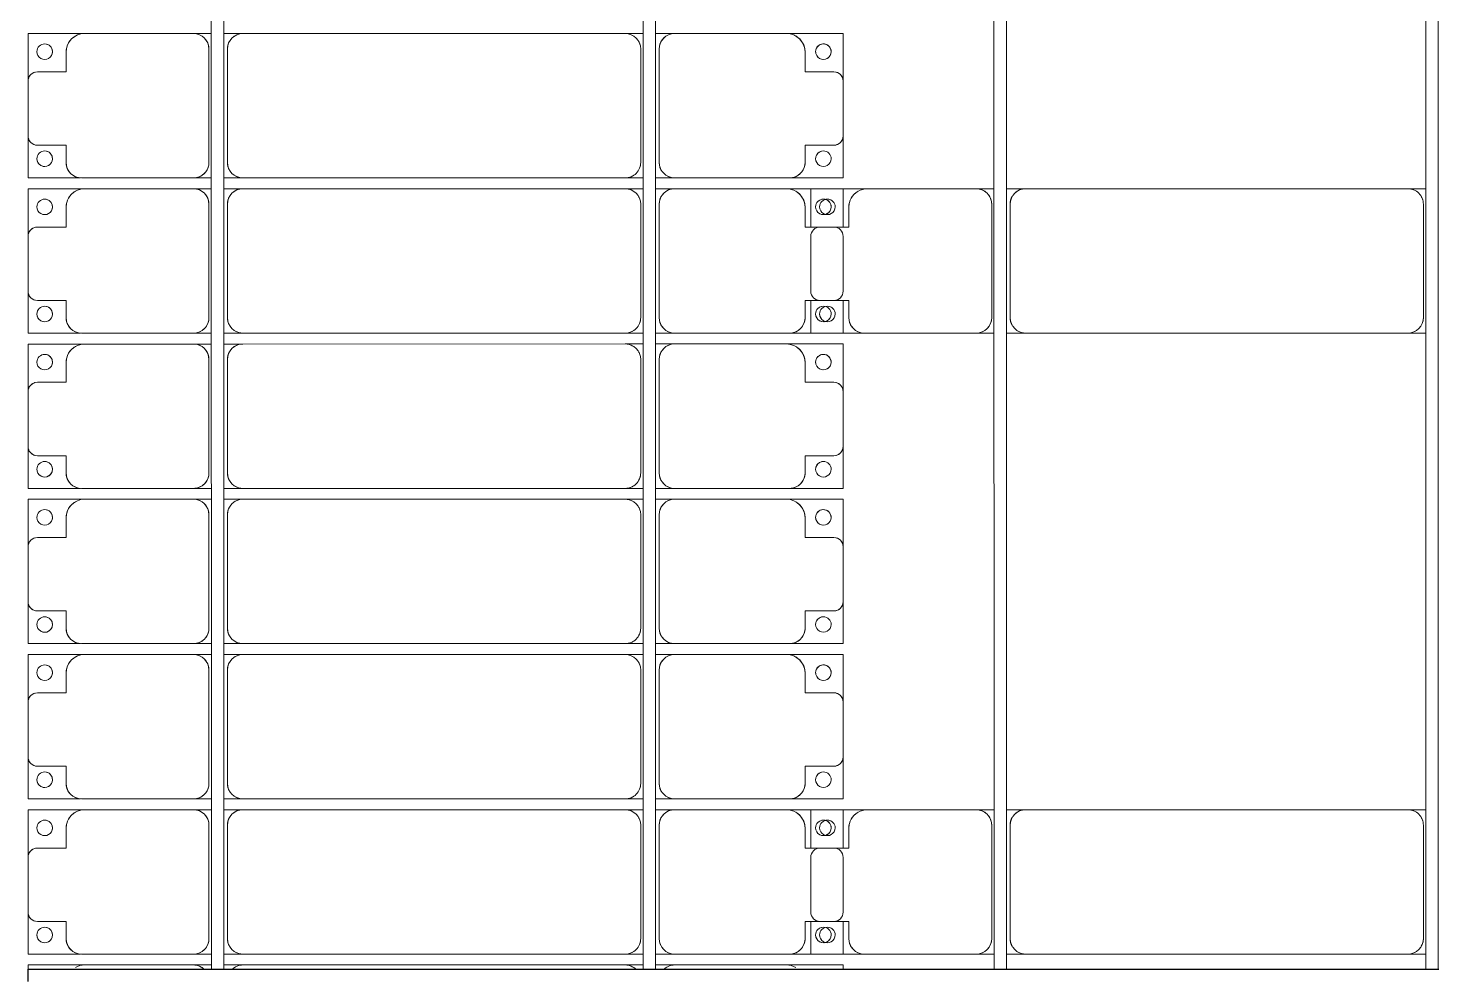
# Model space of a CAD drawing. Header units: millimetres. Extents: x -248177 to 167033, y 156986 to 268923.
# Drawn here: x -229723 to -225203, y 240440 to 243490 of the extents above; entities that cross this region are included whole.
import ezdxf

# ---------------------------------------------------------------- set-up
doc = ezdxf.new("R2010")
doc.units = ezdxf.units.MM
for name, color, linetype, lineweight in [('A-DETL-MBND', 5, 'Continuous', 9), ('A-GENM', 13, 'Continuous', 9), ('S-BEAM', 12, 'Continuous', 9)]:
    doc.layers.add(name, color=color, linetype=linetype, lineweight=lineweight)

# ---------------------------------------------------------------- blocks, each defined once
blk = doc.blocks.new('Dai phao do pin - DẢI PHAO ĐỠ PIN-V9-BỐ TRÍ KHUNG KẾT CẤU BÈ PIN 02')
at = {"layer": 'A-DETL-MBND', "color": 8}
for p, q in [((-1312.2, 241.6), (-1129.7, 241.6)), ((-1312.2, 118.2), (-1312.2, 241.6)), ((-1129.7, 241.6), (-1312.2, 241.6)), ((-779.7, 241.6), (-1129.7, 241.6)), ((-779.7, 241.6), (-722.2, 241.6)), ((-779.7, 241.6), (-722.2, 241.6)), ((-682.2, 241.6), (-620.3, 241.6)), ((-682.2, 241.6), (-620.3, 241.6)), ((610.3, 241.6), (-620.3, 241.6)), ((610.3, 241.6), (667.8, 241.6)), ((610.3, 241.6), (667.8, 241.6)), ((-1189.7, 181.6), (-1189.7, 118.2)), ((-729.7, -173.4), (-729.7, 191.6)), ((-670.3, 191.6), (-670.3, -173.4)), ((660.3, -173.4), (660.3, 191.6)), ((-1312.2, 143.8), (-1312.2, 132.4)), ((-1189.7, 118.2), (-1282.2, 118.2)), ((-1312.2, 88.2), (-1312.2, -88.2)), ((-1312.2, -223.4), (-1312.2, -118.2)), ((-1312.2, -125), (-1312.2, -137.6)), ((-1282.2, -118.2), (-1189.7, -118.2)), ((-1189.7, -118.2), (-1189.7, -173.4)), ((-1139.7, -223.4), (-1312.2, -223.4)), ((-1312.2, -223.4), (-1139.7, -223.4)), ((-1139.7, -223.4), (-779.7, -223.4)), ((-722.2, -223.4), (-779.7, -223.4)), ((-722.2, -223.4), (-779.7, -223.4)), ((-620.3, -223.4), (-682.2, -223.4)), ((-620.3, -223.4), (-682.2, -223.4)), ((-620.3, -223.4), (610.3, -223.4)), ((667.8, -223.4), (610.3, -223.4)), ((667.8, -223.4), (610.3, -223.4))]:
    blk.add_line(p, q, dxfattribs=at)
for centre, radius, start, end in [((-1129.7, 181.6), 60, 90, 180), ((-1129.7, 181.6), 60, 120, 180), ((-779.7, 191.6), 50, 360, 90), ((-779.7, 191.6), 50, 360, 75), ((-620.3, 191.6), 50, 90, 180), ((-620.3, 191.6), 50, 105, 135), ((610.3, 191.6), 50, 360, 90), ((610.3, 191.6), 50, 56.2677, 90), ((-1258.6, 183.2), 25, 0, 180), ((-1258.6, 183.2), 25, 90, 180), ((-1258.6, 183.2), 25, 180, 0), ((-1258.6, 183.2), 25, 180, 300), ((-1258.6, 183.2), 25, 30, 75), ((-620.3, 191.6), 50, 150, 180), ((610.3, 191.6), 50, 15, 30), ((-1282.2, 88.2), 30, 90, 180), ((-1282.2, -88.2), 30, 180, 270), ((-1258.6, -161.8), 25, 0, 180), ((-1258.6, -161.8), 25, 90, 180), ((-1258.6, -161.8), 25, 180, 0), ((-1258.6, -161.8), 25, 180, 270), ((-1258.6, -161.8), 25, 45, 75), ((-1258.6, -161.8), 25, 285, 330), ((-1139.7, -173.4), 50, 180, 270), ((-1139.7, -173.4), 50, 180, 255), ((-779.7, -173.4), 50, 270, 360), ((-779.7, -173.4), 50, 285, 360), ((-620.3, -173.4), 50, 180, 270), ((-620.3, -173.4), 50, 180, 210), ((610.3, -173.4), 50, 270, 360), ((610.3, -173.4), 50, 330, 360), ((-620.3, -173.4), 50, 240, 270), ((610.3, -173.4), 50, 285, 300)]:
    blk.add_arc(centre, radius, start, end, dxfattribs=at)
blk = doc.blocks.new('Dai phao do pin - DẢI PHAO ĐỠ PIN-V10-BỐ TRÍ KHUNG KẾT CẤU BÈ PIN 02')
at = {"layer": 'A-DETL-MBND', "color": 8}
for p, q in [((-1312.2, 241.6), (-1129.7, 241.6)), ((-1312.2, 118.2), (-1312.2, 241.6)), ((-1129.7, 241.6), (-1312.2, 241.6)), ((-779.7, 241.6), (-1129.7, 241.6)), ((-779.7, 241.6), (-722.2, 241.6)), ((-779.7, 241.6), (-722.2, 241.6)), ((-682.2, 241.6), (-620.3, 241.6)), ((-682.2, 241.6), (-620.3, 241.6)), ((610.3, 241.6), (-620.3, 241.6)), ((610.3, 241.6), (667.8, 241.6)), ((610.3, 241.6), (667.8, 241.6)), ((-1189.7, 181.6), (-1189.7, 118.2)), ((-729.7, -173.4), (-729.7, 191.6)), ((-670.3, 191.6), (-670.3, -173.4)), ((660.3, -173.4), (660.3, 191.6)), ((-1312.2, 143.8), (-1312.2, 132.4)), ((-1189.7, 118.2), (-1282.2, 118.2)), ((-1312.2, 88.2), (-1312.2, -88.2)), ((-1312.2, -223.4), (-1312.2, -118.2)), ((-1312.2, -125), (-1312.2, -137.6)), ((-1282.2, -118.2), (-1189.7, -118.2)), ((-1189.7, -118.2), (-1189.7, -173.4)), ((-1139.7, -223.4), (-1312.2, -223.4)), ((-1312.2, -223.4), (-1139.7, -223.4)), ((-1139.7, -223.4), (-779.7, -223.4)), ((-722.2, -223.4), (-779.7, -223.4)), ((-722.2, -223.4), (-779.7, -223.4)), ((-620.3, -223.4), (-682.2, -223.4)), ((-620.3, -223.4), (-682.2, -223.4)), ((-620.3, -223.4), (610.3, -223.4)), ((667.8, -223.4), (610.3, -223.4)), ((667.8, -223.4), (610.3, -223.4))]:
    blk.add_line(p, q, dxfattribs=at)
for centre, radius, start, end in [((-1129.7, 181.6), 60, 90, 180), ((-1129.7, 181.6), 60, 120, 180), ((-779.7, 191.6), 50, 360, 90), ((-779.7, 191.6), 50, 360, 75), ((-620.3, 191.6), 50, 90, 180), ((-620.3, 191.6), 50, 105, 135), ((610.3, 191.6), 50, 360, 90), ((610.3, 191.6), 50, 56.3061, 90), ((-1258.6, 183.2), 25, 0, 180), ((-1258.6, 183.2), 25, 90, 180), ((-1258.6, 183.2), 25, 180, 0), ((-1258.6, 183.2), 25, 180, 300), ((-1258.6, 183.2), 25, 30, 75), ((-620.3, 191.6), 50, 150, 180), ((610.3, 191.6), 50, 15, 30), ((-1282.2, 88.2), 30, 90, 180), ((-1282.2, -88.2), 30, 180, 270), ((-1258.6, -161.8), 25, 0, 180), ((-1258.6, -161.8), 25, 90, 180), ((-1258.6, -161.8), 25, 180, 0), ((-1258.6, -161.8), 25, 180, 270), ((-1258.6, -161.8), 25, 45, 75), ((-1258.6, -161.8), 25, 285, 330), ((-1139.7, -173.4), 50, 180, 270), ((-1139.7, -173.4), 50, 180, 255), ((-779.7, -173.4), 50, 270, 360), ((-779.7, -173.4), 50, 285, 360), ((-620.3, -173.4), 50, 180, 270), ((-620.3, -173.4), 50, 180, 210), ((610.3, -173.4), 50, 270, 360), ((610.3, -173.4), 50, 330, 360), ((-620.3, -173.4), 50, 240, 270), ((610.3, -173.4), 50, 285, 300)]:
    blk.add_arc(centre, radius, start, end, dxfattribs=at)
blk = doc.blocks.new('Dải phao đi lại kèm đỡ invester - DẢI PHAO ĐI LẠI-17505-BỐ TRÍ KHUNG KẾT CẤU BÈ PIN 02')
at = {"layer": 'A-DETL-MBND', "color": 8}
for p, q in [((17258.4, 1312.2), (17411.8, 1312.2)), ((17258.4, 1129.7), (17258.4, 1312.2)), ((17258.4, 1312.2), (17258.4, 1129.7)), ((17411.8, 1312.2), (17260.6, 1312.2)), ((17588.2, 1312.2), (17411.8, 1312.2)), ((17588.2, 1312.2), (17723.4, 1312.2)), ((17723.4, 1312.2), (17588.2, 1312.2)), ((17723.4, 1312.2), (17723.4, 1139.7)), ((17723.4, 1139.7), (17723.4, 1312.2)), ((17758.4, 1312.2), (17881.8, 1312.2)), ((17758.4, 1129.7), (17758.4, 1312.2)), ((17758.4, 1312.2), (17758.4, 1129.7)), ((18088.2, 1312.2), (17911.8, 1312.2)), ((18118.2, 1312.2), (18223.4, 1312.2)), ((18223.4, 1312.2), (18223.4, 1139.7)), ((18223.4, 1139.7), (18223.4, 1312.2)), ((18258.4, 1312.2), (18411.8, 1312.2)), ((18258.4, 1129.7), (18258.4, 1312.2)), ((18258.4, 1312.2), (18258.4, 1129.7)), ((18411.8, 1312.2), (18258.4, 1312.2)), ((18588.2, 1312.2), (18411.8, 1312.2)), ((18588.2, 1312.2), (18723.4, 1312.2)), ((18723.4, 1312.2), (18588.2, 1312.2)), ((18723.4, 1312.2), (18723.4, 1139.7)), ((18723.4, 1139.7), (18723.4, 1312.2)), ((18758.4, 1312.2), (18911.8, 1312.2)), ((18758.4, 1129.7), (18758.4, 1312.2)), ((18758.4, 1312.2), (18758.4, 1129.7)), ((18911.8, 1312.2), (18758.4, 1312.2)), ((19088.2, 1312.2), (18911.8, 1312.2)), ((19088.2, 1312.2), (19223.4, 1312.2)), ((19223.4, 1312.2), (19088.2, 1312.2)), ((19223.4, 1312.2), (19223.4, 1139.7)), ((19223.4, 1139.7), (19223.4, 1312.2)), ((19258.4, 1312.2), (19411.8, 1312.2)), ((19258.4, 1129.7), (19258.4, 1312.2)), ((19258.4, 1312.2), (19258.4, 1129.7)), ((19411.8, 1312.2), (19258.4, 1312.2)), ((19588.2, 1312.2), (19411.8, 1312.2)), ((19588.2, 1312.2), (19723.4, 1312.2)), ((19723.4, 1312.2), (19588.2, 1312.2)), ((19723.4, 1312.2), (19723.4, 1139.7)), ((19723.4, 1139.7), (19723.4, 1312.2)), ((19758.4, 1312.2), (19881.8, 1312.2)), ((19758.4, 1129.7), (19758.4, 1312.2)), ((19758.4, 1312.2), (19758.4, 1129.7)), ((20088.2, 1312.2), (19911.8, 1312.2)), ((20118.2, 1312.2), (20223.4, 1312.2)), ((20223.4, 1312.2), (20223.4, 1139.7)), ((20223.4, 1139.7), (20223.4, 1312.2)), ((20258.4, 1312.2), (20271.7, 1312.2)), ((20258.4, 1129.7), (20258.4, 1312.2)), ((20258.4, 1312.2), (20258.4, 1129.7)), ((20271.7, 1312.2), (20258.4, 1312.2)), ((17381.8, 1282.2), (17381.8, 1189.7)), ((17618.2, 1189.7), (17618.2, 1282.2)), ((17881.8, 1282.2), (17881.8, 1189.7)), ((18118.2, 1189.7), (18118.2, 1282.2)), ((18381.8, 1282.2), (18381.8, 1189.7)), ((18618.2, 1189.7), (18618.2, 1282.2)), ((18881.8, 1282.2), (18881.8, 1189.7)), ((19118.2, 1189.7), (19118.2, 1282.2)), ((19381.8, 1282.2), (19381.8, 1189.7)), ((19618.2, 1189.7), (19618.2, 1282.2)), ((19881.8, 1282.2), (19881.8, 1189.7)), ((20118.2, 1189.7), (20118.2, 1282.2)), ((17381.8, 1189.7), (17318.4, 1189.7)), ((17673.4, 1189.7), (17618.2, 1189.7)), ((17881.8, 1189.7), (17818.4, 1189.7)), ((18173.4, 1189.7), (18118.2, 1189.7)), ((18381.8, 1189.7), (18318.4, 1189.7)), ((18673.4, 1189.7), (18618.2, 1189.7)), ((18881.8, 1189.7), (18818.4, 1189.7)), ((19173.4, 1189.7), (19118.2, 1189.7)), ((19381.8, 1189.7), (19318.4, 1189.7)), ((19673.4, 1189.7), (19618.2, 1189.7)), ((19881.8, 1189.7), (19818.4, 1189.7)), ((20173.4, 1189.7), (20118.2, 1189.7)), ((17723.4, 769.7), (17723.4, 1139.7)), ((18223.4, 769.7), (18223.4, 1139.7)), ((18723.4, 769.7), (18723.4, 1139.7)), ((19223.4, 769.7), (19223.4, 1139.7)), ((19723.4, 769.7), (19723.4, 1139.7)), ((20223.4, 769.7), (20223.4, 1139.7)), ((17258.4, 1129.7), (17258.4, 769.7)), ((17758.4, 1129.7), (17758.4, 769.7)), ((18258.4, 1129.7), (18258.4, 769.7)), ((18758.4, 1129.7), (18758.4, 769.7)), ((19258.4, 1129.7), (19258.4, 769.7)), ((19758.4, 1129.7), (19758.4, 769.7)), ((20258.4, 1129.7), (20258.4, 769.7)), ((17258.4, 707.8), (17258.4, 769.7)), ((17258.4, 707.8), (17258.4, 769.7)), ((17723.4, 769.7), (17723.4, 707.8)), ((17723.4, 769.7), (17723.4, 707.8)), ((17758.4, 707.8), (17758.4, 769.7)), ((17758.4, 707.8), (17758.4, 769.7)), ((18223.4, 769.7), (18223.4, 707.8)), ((18223.4, 769.7), (18223.4, 707.8)), ((18258.4, 707.8), (18258.4, 769.7)), ((18258.4, 707.8), (18258.4, 769.7)), ((18723.4, 769.7), (18723.4, 707.8)), ((18723.4, 769.7), (18723.4, 707.8)), ((18758.4, 707.8), (18758.4, 769.7)), ((18758.4, 707.8), (18758.4, 769.7)), ((19223.4, 769.7), (19223.4, 707.8)), ((19223.4, 769.7), (19223.4, 707.8)), ((19258.4, 707.8), (19258.4, 769.7)), ((19258.4, 707.8), (19258.4, 769.7)), ((19723.4, 769.7), (19723.4, 707.8)), ((19723.4, 769.7), (19723.4, 707.8)), ((19758.4, 707.8), (19758.4, 769.7)), ((19758.4, 707.8), (19758.4, 769.7)), ((20223.4, 769.7), (20223.4, 707.8)), ((20223.4, 769.7), (20223.4, 707.8)), ((20258.4, 707.8), (20258.4, 769.7)), ((20258.4, 707.8), (20258.4, 769.7)), ((17308.4, 719.7), (17673.4, 719.7)), ((17808.4, 719.7), (18173.4, 719.7)), ((18308.4, 719.7), (18673.4, 719.7)), ((18808.4, 719.7), (19173.4, 719.7)), ((19308.4, 719.7), (19673.4, 719.7)), ((19808.4, 719.7), (20173.4, 719.7)), ((17258.4, 610.3), (17258.4, 667.8)), ((17258.4, 610.3), (17258.4, 667.8)), ((17673.4, 660.3), (17308.4, 660.3)), ((17723.4, 667.8), (17723.4, 610.3)), ((17723.4, 667.8), (17723.4, 610.3)), ((17758.4, 610.3), (17758.4, 667.8)), ((17758.4, 610.3), (17758.4, 667.8)), ((18173.4, 660.3), (17808.4, 660.3)), ((18223.4, 667.8), (18223.4, 610.3)), ((18223.4, 667.8), (18223.4, 610.3)), ((18258.4, 610.3), (18258.4, 667.8)), ((18258.4, 610.3), (18258.4, 667.8)), ((18673.4, 660.3), (18308.4, 660.3)), ((18723.4, 667.8), (18723.4, 610.3)), ((18723.4, 667.8), (18723.4, 610.3)), ((18758.4, 610.3), (18758.4, 667.8)), ((18758.4, 610.3), (18758.4, 667.8)), ((19173.4, 660.3), (18808.4, 660.3)), ((19223.4, 667.8), (19223.4, 610.3)), ((19223.4, 667.8), (19223.4, 610.3)), ((19258.4, 610.3), (19258.4, 667.8)), ((19258.4, 610.3), (19258.4, 667.8)), ((19673.4, 660.3), (19308.4, 660.3)), ((19723.4, 667.8), (19723.4, 610.3)), ((19723.4, 667.8), (19723.4, 610.3)), ((19758.4, 610.3), (19758.4, 667.8)), ((19758.4, 610.3), (19758.4, 667.8)), ((20173.4, 660.3), (19808.4, 660.3)), ((20223.4, 667.8), (20223.4, 610.3)), ((20223.4, 667.8), (20223.4, 610.3)), ((20258.4, 610.3), (20258.4, 667.8)), ((20258.4, 610.3), (20258.4, 667.8)), ((17258.4, 610.3), (17258.4, -620.3)), ((17723.4, -620.3), (17723.4, 610.3)), ((17758.4, 610.3), (17758.4, -620.3)), ((18223.4, -620.3), (18223.4, 610.3)), ((18258.4, 610.3), (18258.4, -620.3)), ((18723.4, -620.3), (18723.4, 610.3)), ((18758.4, 610.3), (18758.4, -620.3)), ((19223.4, -620.3), (19223.4, 610.3)), ((19258.4, 610.3), (19258.4, -620.3)), ((19723.4, -620.3), (19723.4, 610.3)), ((19758.4, 610.3), (19758.4, -620.3)), ((20223.4, -620.3), (20223.4, 610.3)), ((20258.4, 610.3), (20258.4, -620.3)), ((17258.4, -682.2), (17258.4, -620.3)), ((17258.4, -682.2), (17258.4, -620.3)), ((17723.4, -620.3), (17723.4, -682.2)), ((17723.4, -620.3), (17723.4, -682.2)), ((17758.4, -682.2), (17758.4, -620.3)), ((17758.4, -682.2), (17758.4, -620.3)), ((18223.4, -620.3), (18223.4, -682.2)), ((18223.4, -620.3), (18223.4, -682.2)), ((18258.4, -682.2), (18258.4, -620.3)), ((18258.4, -682.2), (18258.4, -620.3)), ((18723.4, -620.3), (18723.4, -682.2)), ((18723.4, -620.3), (18723.4, -682.2)), ((18758.4, -682.2), (18758.4, -620.3)), ((18758.4, -682.2), (18758.4, -620.3)), ((19223.4, -620.3), (19223.4, -682.2)), ((19223.4, -620.3), (19223.4, -682.2)), ((19258.4, -682.2), (19258.4, -620.3)), ((19258.4, -682.2), (19258.4, -620.3)), ((19723.4, -620.3), (19723.4, -682.2)), ((19723.4, -620.3), (19723.4, -682.2)), ((19758.4, -682.2), (19758.4, -620.3)), ((19758.4, -682.2), (19758.4, -620.3)), ((20223.4, -620.3), (20223.4, -682.2)), ((20223.4, -620.3), (20223.4, -682.2)), ((20258.4, -682.2), (20258.4, -620.3)), ((20258.4, -682.2), (20258.4, -620.3)), ((17308.4, -670.3), (17673.4, -670.3)), ((17808.4, -670.3), (18173.4, -670.3)), ((18308.4, -670.3), (18673.4, -670.3)), ((18808.4, -670.3), (19173.4, -670.3)), ((19308.4, -670.3), (19673.4, -670.3)), ((19808.4, -670.3), (20173.4, -670.3)), ((17258.4, -779.7), (17258.4, -722.2)), ((17258.4, -779.7), (17258.4, -722.2)), ((17723.4, -722.2), (17723.4, -779.7)), ((17723.4, -722.2), (17723.4, -779.7)), ((17758.4, -779.7), (17758.4, -722.2)), ((17758.4, -779.7), (17758.4, -722.2)), ((18223.4, -722.2), (18223.4, -779.7)), ((18223.4, -722.2), (18223.4, -779.7)), ((18258.4, -779.7), (18258.4, -722.2)), ((18258.4, -779.7), (18258.4, -722.2)), ((18723.4, -722.2), (18723.4, -779.7)), ((18723.4, -722.2), (18723.4, -779.7)), ((18758.4, -779.7), (18758.4, -722.2)), ((18758.4, -779.7), (18758.4, -722.2)), ((19223.4, -722.2), (19223.4, -779.7)), ((19223.4, -722.2), (19223.4, -779.7)), ((19258.4, -779.7), (19258.4, -722.2)), ((19258.4, -779.7), (19258.4, -722.2)), ((19723.4, -722.2), (19723.4, -779.7)), ((19723.4, -722.2), (19723.4, -779.7)), ((19758.4, -779.7), (19758.4, -722.2)), ((19758.4, -779.7), (19758.4, -722.2)), ((20223.4, -722.2), (20223.4, -779.7)), ((20223.4, -722.2), (20223.4, -779.7)), ((20258.4, -779.7), (20258.4, -722.2)), ((20258.4, -779.7), (20258.4, -722.2)), ((17673.4, -729.7), (17308.4, -729.7)), ((18173.4, -729.7), (17808.4, -729.7)), ((18673.4, -729.7), (18308.4, -729.7)), ((19173.4, -729.7), (18808.4, -729.7)), ((19673.4, -729.7), (19308.4, -729.7)), ((20173.4, -729.7), (19808.4, -729.7)), ((17258.4, -779.7), (17258.4, -1129.7)), ((17723.4, -1139.7), (17723.4, -779.7)), ((17758.4, -779.7), (17758.4, -1129.7)), ((18223.4, -1139.7), (18223.4, -779.7)), ((18258.4, -779.7), (18258.4, -1129.7)), ((18723.4, -1139.7), (18723.4, -779.7)), ((18758.4, -779.7), (18758.4, -1129.7)), ((19223.4, -1139.7), (19223.4, -779.7)), ((19258.4, -779.7), (19258.4, -1129.7)), ((19723.4, -1139.7), (19723.4, -779.7)), ((19758.4, -779.7), (19758.4, -1129.7)), ((20223.4, -1139.7), (20223.4, -779.7)), ((20258.4, -779.7), (20258.4, -1129.7)), ((17258.4, -1312.2), (17258.4, -1129.7)), ((17258.4, -1129.7), (17258.4, -1312.2)), ((17758.4, -1312.2), (17758.4, -1129.7)), ((17758.4, -1129.7), (17758.4, -1312.2)), ((18258.4, -1312.2), (18258.4, -1129.7)), ((18258.4, -1129.7), (18258.4, -1312.2)), ((18758.4, -1312.2), (18758.4, -1129.7)), ((18758.4, -1129.7), (18758.4, -1312.2)), ((19258.4, -1312.2), (19258.4, -1129.7)), ((19258.4, -1129.7), (19258.4, -1312.2)), ((19758.4, -1312.2), (19758.4, -1129.7)), ((19758.4, -1129.7), (19758.4, -1312.2)), ((20258.4, -1312.2), (20258.4, -1129.7)), ((20258.4, -1129.7), (20258.4, -1312.2)), ((17723.4, -1143.7), (17723.4, -1312.2)), ((17723.4, -1312.2), (17723.4, -1143.7)), ((18223.4, -1143.7), (18223.4, -1312.2)), ((18223.4, -1312.2), (18223.4, -1143.7)), ((18723.4, -1143.7), (18723.4, -1312.2)), ((18723.4, -1312.2), (18723.4, -1143.7)), ((19223.4, -1143.7), (19223.4, -1312.2)), ((19223.4, -1312.2), (19223.4, -1143.7)), ((19723.4, -1143.7), (19723.4, -1312.2)), ((19723.4, -1312.2), (19723.4, -1143.7)), ((20223.4, -1143.7), (20223.4, -1312.2)), ((20223.4, -1312.2), (20223.4, -1143.7)), ((17318.4, -1189.7), (17381.8, -1189.7)), ((17381.8, -1189.7), (17381.8, -1282.2)), ((17618.2, -1282.2), (17618.2, -1189.7)), ((17618.2, -1189.7), (17673.4, -1189.7)), ((17818.4, -1189.7), (17881.8, -1189.7)), ((17881.8, -1189.7), (17881.8, -1282.2)), ((18118.2, -1282.2), (18118.2, -1189.7)), ((18118.2, -1189.7), (18173.4, -1189.7)), ((18318.4, -1189.7), (18381.8, -1189.7)), ((18381.8, -1189.7), (18381.8, -1282.2)), ((18618.2, -1282.2), (18618.2, -1189.7)), ((18618.2, -1189.7), (18673.4, -1189.7)), ((18818.4, -1189.7), (18881.8, -1189.7)), ((18881.8, -1189.7), (18881.8, -1282.2)), ((19118.2, -1282.2), (19118.2, -1189.7)), ((19118.2, -1189.7), (19173.4, -1189.7)), ((19318.4, -1189.7), (19381.8, -1189.7)), ((19381.8, -1189.7), (19381.8, -1282.2)), ((19618.2, -1282.2), (19618.2, -1189.7)), ((19618.2, -1189.7), (19673.4, -1189.7)), ((19818.4, -1189.7), (19881.8, -1189.7)), ((19881.8, -1189.7), (19881.8, -1282.2)), ((20118.2, -1282.2), (20118.2, -1189.7)), ((20118.2, -1189.7), (20173.4, -1189.7)), ((17411.8, -1312.2), (17258.4, -1312.2)), ((17260.5, -1312.2), (17411.8, -1312.2)), ((17411.8, -1312.2), (17588.2, -1312.2)), ((17723.4, -1312.2), (17588.2, -1312.2)), ((17588.2, -1312.2), (17723.4, -1312.2)), ((17911.8, -1312.2), (17758.4, -1312.2)), ((17758.4, -1312.2), (17911.8, -1312.2)), ((17911.8, -1312.2), (18088.2, -1312.2)), ((18223.4, -1312.2), (18088.2, -1312.2)), ((18088.2, -1312.2), (18223.4, -1312.2)), ((18411.8, -1312.2), (18258.4, -1312.2)), ((18258.4, -1312.2), (18411.8, -1312.2)), ((18411.8, -1312.2), (18588.2, -1312.2)), ((18723.4, -1312.2), (18588.2, -1312.2)), ((18588.2, -1312.2), (18723.4, -1312.2)), ((18911.8, -1312.2), (18758.4, -1312.2)), ((18758.4, -1312.2), (18911.8, -1312.2)), ((18911.8, -1312.2), (19088.2, -1312.2)), ((19223.4, -1312.2), (19088.2, -1312.2)), ((19088.2, -1312.2), (19223.4, -1312.2)), ((19411.8, -1312.2), (19258.4, -1312.2)), ((19258.4, -1312.2), (19411.8, -1312.2)), ((19411.8, -1312.2), (19588.2, -1312.2)), ((19723.4, -1312.2), (19588.2, -1312.2)), ((19588.2, -1312.2), (19723.4, -1312.2)), ((19911.8, -1312.2), (19758.4, -1312.2)), ((19758.4, -1312.2), (19911.8, -1312.2)), ((19911.8, -1312.2), (20088.2, -1312.2)), ((20223.4, -1312.2), (20088.2, -1312.2)), ((20088.2, -1312.2), (20223.4, -1312.2)), ((20271.7, -1312.2), (20258.4, -1312.2)), ((20258.4, -1312.2), (20271.7, -1312.2))]:
    blk.add_line(p, q, dxfattribs=at)
for centre, radius, start, end in [((17411.8, 1282.2), 30, 90, 180), ((17411.8, 1282.2), 30, 105, 165), ((17588.2, 1282.2), 30, 360, 90), ((17588.2, 1282.2), 30, 60, 75), ((17588.2, 1282.2), 30, 15, 75), ((17588.2, 1282.2), 30, 60, 75), ((17911.8, 1282.2), 30, 90, 180), ((18088.2, 1282.2), 30, 0, 90), ((18411.8, 1282.2), 30, 90, 180), ((18411.8, 1282.2), 30, 105, 165), ((18588.2, 1282.2), 30, 0, 90), ((18588.2, 1282.2), 30, 60, 75), ((18588.2, 1282.2), 30, 15, 75), ((18588.2, 1282.2), 30, 60, 75), ((18911.8, 1282.2), 30, 90, 180), ((18911.8, 1282.2), 30, 105, 165), ((19088.2, 1282.2), 30, 360, 90), ((19088.2, 1282.2), 30, 60, 75), ((19088.2, 1282.2), 30, 15, 75), ((19088.2, 1282.2), 30, 60, 75), ((19411.8, 1282.2), 30, 90, 180), ((19411.8, 1282.2), 30, 105, 165), ((19588.2, 1282.2), 30, 0, 90), ((19588.2, 1282.2), 30, 60, 75), ((19588.2, 1282.2), 30, 15, 75), ((19588.2, 1282.2), 30, 60, 75), ((19911.8, 1282.2), 30, 90, 180), ((20088.2, 1282.2), 30, 360, 90), ((17316.8, 1248.6), 25, 90, 270), ((17316.8, 1248.6), 25, 90, 255), ((17316.8, 1248.6), 25, 270, 90), ((17316.8, 1248.6), 25, 300, 90), ((17411.8, 1282.2), 30, 135, 165), ((17411.8, 1282.2), 30, 135, 165), ((17588.2, 1282.2), 30, 15, 30), ((17588.2, 1282.2), 30, 15, 30), ((17661.8, 1248.6), 25, 90, 270), ((17661.8, 1248.6), 25, 90, 180), ((17661.8, 1248.6), 25, 270, 90), ((17661.8, 1248.6), 25, 270, 90), ((17816.8, 1248.6), 25, 90, 270), ((17816.8, 1248.6), 25, 90, 225), ((17816.8, 1248.6), 25, 270, 90), ((17816.8, 1248.6), 25, 315, 90), ((18161.8, 1248.6), 25, 90, 270), ((18161.8, 1248.6), 25, 90, 180), ((18161.8, 1248.6), 25, 270, 90), ((18161.8, 1248.6), 25, 315, 90), ((18316.8, 1248.6), 25, 90, 270), ((18316.8, 1248.6), 25, 90, 255), ((18316.8, 1248.6), 25, 270, 90), ((18316.8, 1248.6), 25, 300, 90), ((18411.8, 1282.2), 30, 135, 165), ((18411.8, 1282.2), 30, 135, 165), ((18588.2, 1282.2), 30, 15, 30), ((18588.2, 1282.2), 30, 15, 30), ((18661.8, 1248.6), 25, 90, 270), ((18661.8, 1248.6), 25, 90, 180), ((18661.8, 1248.6), 25, 270, 90), ((18661.8, 1248.6), 25, 270, 90), ((18816.8, 1248.6), 25, 90, 270), ((18816.8, 1248.6), 25, 90, 255), ((18816.8, 1248.6), 25, 270, 90), ((18816.8, 1248.6), 25, 300, 90), ((18911.8, 1282.2), 30, 135, 165), ((18911.8, 1282.2), 30, 135, 165), ((19088.2, 1282.2), 30, 15, 30), ((19088.2, 1282.2), 30, 15, 30), ((19161.8, 1248.6), 25, 90, 270), ((19161.8, 1248.6), 25, 90, 180), ((19161.8, 1248.6), 25, 270, 90), ((19161.8, 1248.6), 25, 270, 90), ((19316.8, 1248.6), 25, 90, 270), ((19316.8, 1248.6), 25, 90, 255), ((19316.8, 1248.6), 25, 270, 90), ((19316.8, 1248.6), 25, 300, 90), ((19411.8, 1282.2), 30, 135, 165), ((19411.8, 1282.2), 30, 135, 165), ((19588.2, 1282.2), 30, 15, 30), ((19588.2, 1282.2), 30, 15, 30), ((19661.8, 1248.6), 25, 90, 270), ((19661.8, 1248.6), 25, 90, 180), ((19661.8, 1248.6), 25, 270, 90), ((19661.8, 1248.6), 25, 270, 90), ((19816.8, 1248.6), 25, 90, 270), ((19816.8, 1248.6), 25, 90, 225), ((19816.8, 1248.6), 25, 270, 90), ((19816.8, 1248.6), 25, 315, 90), ((20161.8, 1248.6), 25, 90, 270), ((20161.8, 1248.6), 25, 90, 180), ((20161.8, 1248.6), 25, 270, 90), ((20161.8, 1248.6), 25, 315, 90), ((17316.8, 1248.6), 25, 270, 285), ((17661.8, 1248.6), 25, 195, 255), ((18161.8, 1248.6), 25, 195, 225), ((18316.8, 1248.6), 25, 270, 285), ((18661.8, 1248.6), 25, 195, 255), ((18816.8, 1248.6), 25, 270, 285), ((19161.8, 1248.6), 25, 195, 255), ((19316.8, 1248.6), 25, 270, 285), ((19661.8, 1248.6), 25, 195, 255), ((20161.8, 1248.6), 25, 195, 225), ((17318.4, 1129.7), 60, 90, 180), ((17318.4, 1129.7), 60, 90, 150), ((17673.4, 1139.7), 50, 360, 90), ((17673.4, 1139.7), 50, 15, 90), ((17818.4, 1129.7), 60, 90, 180), ((17818.4, 1129.7), 60, 90, 150), ((18173.4, 1139.7), 50, 360, 90), ((18173.4, 1139.7), 50, 15, 90), ((18318.4, 1129.7), 60, 90, 180), ((18318.4, 1129.7), 60, 90, 150), ((18673.4, 1139.7), 50, 360, 90), ((18673.4, 1139.7), 50, 15, 90), ((18818.4, 1129.7), 60, 90, 180), ((18818.4, 1129.7), 60, 90, 150), ((19173.4, 1139.7), 50, 0, 90), ((19173.4, 1139.7), 50, 15, 90), ((19318.4, 1129.7), 60, 90, 180), ((19318.4, 1129.7), 60, 90, 150), ((19673.4, 1139.7), 50, 0, 90), ((19673.4, 1139.7), 50, 15, 90), ((19818.4, 1129.7), 60, 90, 180), ((19818.4, 1129.7), 60, 90, 150), ((20173.4, 1139.7), 50, 360, 90), ((20173.4, 1139.7), 50, 15, 90), ((20318.4, 1129.7), 60, 150, 180), ((17308.4, 769.7), 50, 180, 270), ((17673.4, 769.7), 50, 270, 0), ((17808.4, 769.7), 50, 180, 270), ((18173.4, 769.7), 50, 270, 0), ((18308.4, 769.7), 50, 180, 270), ((18673.4, 769.7), 50, 270, 0), ((18808.4, 769.7), 50, 180, 270), ((19173.4, 769.7), 50, 270, 0), ((19308.4, 769.7), 50, 180, 270), ((19673.4, 769.7), 50, 270, 0), ((19808.4, 769.7), 50, 180, 270), ((20173.4, 769.7), 50, 270, 360), ((20308.4, 769.7), 50, 180, 225), ((17308.4, 769.7), 50, 196.3098, 270), ((17673.4, 769.7), 50, 270, 345), ((17808.4, 769.7), 50, 195, 270), ((18173.4, 769.7), 50, 270, 345), ((18308.4, 769.7), 50, 195, 270), ((18673.4, 769.7), 50, 270, 345), ((18808.4, 769.7), 50, 195, 270), ((19173.4, 769.7), 50, 270, 345), ((19308.4, 769.7), 50, 195, 270), ((19673.4, 769.7), 50, 270, 345), ((19808.4, 769.7), 50, 195, 270), ((20173.4, 769.7), 50, 270, 345), ((20308.4, 769.7), 50, 195, 225), ((17308.4, 610.3), 50, 90, 180), ((17308.4, 610.3), 50, 150, 180), ((17308.4, 610.3), 50, 105, 120), ((17673.4, 610.3), 50, 0, 90), ((17673.4, 610.3), 50, 60, 90), ((17673.4, 610.3), 50, 15, 30), ((17808.4, 610.3), 50, 90, 180), ((17808.4, 610.3), 50, 150, 180), ((17808.4, 610.3), 50, 105, 120), ((18173.4, 610.3), 50, 360, 90), ((18173.4, 610.3), 50, 60, 90), ((18173.4, 610.3), 50, 15, 30), ((18308.4, 610.3), 50, 90, 180), ((18308.4, 610.3), 50, 150, 180), ((18308.4, 610.3), 50, 105, 120), ((18673.4, 610.3), 50, 360, 90), ((18673.4, 610.3), 50, 60, 90), ((18673.4, 610.3), 50, 15, 30), ((18808.4, 610.3), 50, 90, 180), ((18808.4, 610.3), 50, 150, 180), ((18808.4, 610.3), 50, 105, 120), ((19173.4, 610.3), 50, 360, 90), ((19173.4, 610.3), 50, 60, 90), ((19173.4, 610.3), 50, 15, 30), ((19308.4, 610.3), 50, 90, 180), ((19308.4, 610.3), 50, 150, 180), ((19308.4, 610.3), 50, 105, 120), ((19673.4, 610.3), 50, 0, 90), ((19673.4, 610.3), 50, 60, 90), ((19673.4, 610.3), 50, 15, 30), ((19808.4, 610.3), 50, 90, 180), ((19808.4, 610.3), 50, 150, 180), ((19808.4, 610.3), 50, 105, 120), ((20173.4, 610.3), 50, 360, 90), ((20173.4, 610.3), 50, 60, 90), ((20173.4, 610.3), 50, 15, 30), ((20308.4, 610.3), 50, 135, 180), ((20308.4, 610.3), 50, 150, 180), ((17308.4, -620.3), 50, 180, 270), ((17673.4, -620.3), 50, 270, 0), ((17673.4, -620.3), 50, 330, 0), ((17808.4, -620.3), 50, 180, 270), ((18173.4, -620.3), 50, 270, 0), ((18173.4, -620.3), 50, 330, 0), ((18308.4, -620.3), 50, 180, 270), ((18673.4, -620.3), 50, 270, 0), ((18673.4, -620.3), 50, 330, 0), ((18808.4, -620.3), 50, 180, 270), ((19173.4, -620.3), 50, 270, 0), ((19173.4, -620.3), 50, 330, 0), ((19308.4, -620.3), 50, 180, 270), ((19673.4, -620.3), 50, 270, 360), ((19673.4, -620.3), 50, 330, 360), ((19808.4, -620.3), 50, 180, 270), ((20173.4, -620.3), 50, 270, 360), ((20173.4, -620.3), 50, 330, 0), ((20308.4, -620.3), 50, 180, 225), ((17308.4, -620.3), 50, 196.2545, 225), ((17308.4, -620.3), 50, 240, 270), ((17673.4, -620.3), 50, 270, 300), ((17808.4, -620.3), 50, 195, 225), ((17808.4, -620.3), 50, 240, 270), ((18173.4, -620.3), 50, 270, 300), ((18308.4, -620.3), 50, 195, 225), ((18308.4, -620.3), 50, 240, 270), ((18673.4, -620.3), 50, 270, 300), ((18808.4, -620.3), 50, 195, 225), ((18808.4, -620.3), 50, 240, 270), ((19173.4, -620.3), 50, 270, 300), ((19308.4, -620.3), 50, 195, 225), ((19308.4, -620.3), 50, 240, 270), ((19673.4, -620.3), 50, 270, 300), ((19808.4, -620.3), 50, 195, 225), ((19808.4, -620.3), 50, 240, 270), ((20173.4, -620.3), 50, 270, 300), ((20308.4, -620.3), 50, 195, 225), ((17308.4, -779.7), 50, 90, 180), ((17308.4, -779.7), 50, 90, 163.7507), ((17673.4, -779.7), 50, 360, 90), ((17673.4, -779.7), 50, 15, 90), ((17808.4, -779.7), 50, 90, 180), ((17808.4, -779.7), 50, 90, 165), ((18173.4, -779.7), 50, 360, 90), ((18173.4, -779.7), 50, 15, 90), ((18308.4, -779.7), 50, 90, 180), ((18308.4, -779.7), 50, 90, 165), ((18673.4, -779.7), 50, 360, 90), ((18673.4, -779.7), 50, 15, 90), ((18808.4, -779.7), 50, 90, 180), ((18808.4, -779.7), 50, 90, 165), ((19173.4, -779.7), 50, 360, 90), ((19173.4, -779.7), 50, 15, 90), ((19308.4, -779.7), 50, 90, 180), ((19308.4, -779.7), 50, 90, 165), ((19673.4, -779.7), 50, 0, 90), ((19673.4, -779.7), 50, 15, 90), ((19808.4, -779.7), 50, 90, 180), ((19808.4, -779.7), 50, 90, 165), ((20173.4, -779.7), 50, 360, 90), ((20173.4, -779.7), 50, 15, 90), ((20308.4, -779.7), 50, 135, 180), ((20308.4, -779.7), 50, 135, 165), ((17318.4, -1129.7), 60, 180, 270), ((17818.4, -1129.7), 60, 180, 270), ((18318.4, -1129.7), 60, 180, 270), ((18818.4, -1129.7), 60, 180, 270), ((19318.4, -1129.7), 60, 180, 270), ((19818.4, -1129.7), 60, 180, 270), ((20318.4, -1129.7), 60, 180, 210), ((17318.4, -1129.7), 60, 210, 270), ((17673.4, -1139.7), 50, 270, 360), ((17673.4, -1139.7), 50, 270, 345), ((17818.4, -1129.7), 60, 210, 270), ((18173.4, -1139.7), 50, 270, 360), ((18173.4, -1139.7), 50, 270, 345), ((18318.4, -1129.7), 60, 210, 270), ((18673.4, -1139.7), 50, 270, 360), ((18673.4, -1139.7), 50, 270, 345), ((18818.4, -1129.7), 60, 210, 270), ((19173.4, -1139.7), 50, 270, 360), ((19173.4, -1139.7), 50, 270, 345), ((19318.4, -1129.7), 60, 210, 270), ((19673.4, -1139.7), 50, 270, 360), ((19673.4, -1139.7), 50, 270, 345), ((19818.4, -1129.7), 60, 210, 270), ((20173.4, -1139.7), 50, 270, 0), ((20173.4, -1139.7), 50, 270, 345), ((17316.8, -1258.6), 25, 90, 270), ((17316.8, -1258.6), 25, 180, 270), ((17316.8, -1258.6), 25, 90, 165), ((17316.8, -1258.6), 25, 270, 90), ((17316.8, -1258.6), 25, 60, 90), ((17316.8, -1258.6), 25, 270, 30), ((17661.8, -1258.6), 25, 90, 270), ((17661.8, -1258.6), 25, 180, 270), ((17661.8, -1258.6), 25, 90, 165), ((17661.8, -1258.6), 25, 270, 90), ((17661.8, -1258.6), 25, 15, 90), ((17661.8, -1258.6), 25, 270, 0), ((17816.8, -1258.6), 25, 90, 270), ((17816.8, -1258.6), 25, 180, 270), ((17816.8, -1258.6), 25, 90, 165), ((17816.8, -1258.6), 25, 270, 90), ((17816.8, -1258.6), 25, 60, 90), ((17816.8, -1258.6), 25, 270, 30), ((18161.8, -1258.6), 25, 90, 270), ((18161.8, -1258.6), 25, 180, 270), ((18161.8, -1258.6), 25, 105, 165), ((18161.8, -1258.6), 25, 90, 98.7442), ((18161.8, -1258.6), 25, 270, 90), ((18161.8, -1258.6), 25, 15, 90), ((18161.8, -1258.6), 25, 270, 360), ((18316.8, -1258.6), 25, 90, 270), ((18316.8, -1258.6), 25, 180, 270), ((18316.8, -1258.6), 25, 90, 165), ((18316.8, -1258.6), 25, 270, 90), ((18316.8, -1258.6), 25, 60, 90), ((18316.8, -1258.6), 25, 270, 30), ((18661.8, -1258.6), 25, 90, 270), ((18661.8, -1258.6), 25, 180, 270), ((18661.8, -1258.6), 25, 90, 165), ((18661.8, -1258.6), 25, 270, 90), ((18661.8, -1258.6), 25, 15, 90), ((18661.8, -1258.6), 25, 270, 0), ((18816.8, -1258.6), 25, 90, 270), ((18816.8, -1258.6), 25, 180, 270), ((18816.8, -1258.6), 25, 90, 165), ((18816.8, -1258.6), 25, 270, 90), ((18816.8, -1258.6), 25, 60, 90), ((18816.8, -1258.6), 25, 270, 30), ((19161.8, -1258.6), 25, 90, 270), ((19161.8, -1258.6), 25, 180, 270), ((19161.8, -1258.6), 25, 90, 165), ((19161.8, -1258.6), 25, 270, 90), ((19161.8, -1258.6), 25, 15, 90), ((19161.8, -1258.6), 25, 270, 360), ((19316.8, -1258.6), 25, 90, 270), ((19316.8, -1258.6), 25, 180, 270), ((19316.8, -1258.6), 25, 90, 165), ((19316.8, -1258.6), 25, 270, 90), ((19316.8, -1258.6), 25, 60, 90), ((19316.8, -1258.6), 25, 270, 30), ((19661.8, -1258.6), 25, 90, 270), ((19661.8, -1258.6), 25, 180, 270), ((19661.8, -1258.6), 25, 90, 165), ((19661.8, -1258.6), 25, 270, 90), ((19661.8, -1258.6), 25, 15, 90), ((19661.8, -1258.6), 25, 270, 360), ((19816.8, -1258.6), 25, 90, 270), ((19816.8, -1258.6), 25, 180, 270), ((19816.8, -1258.6), 25, 90, 165), ((19816.8, -1258.6), 25, 270, 90), ((19816.8, -1258.6), 25, 60, 90), ((19816.8, -1258.6), 25, 270, 30), ((20161.8, -1258.6), 25, 90, 270), ((20161.8, -1258.6), 25, 180, 270), ((20161.8, -1258.6), 25, 90, 165), ((20161.8, -1258.6), 25, 270, 90), ((20161.8, -1258.6), 25, 15, 90), ((20161.8, -1258.6), 25, 270, 360), ((17411.8, -1282.2), 30, 180, 270), ((17411.8, -1282.2), 30, 195, 225), ((17411.8, -1282.2), 30, 195, 255), ((17411.8, -1282.2), 30, 195, 225), ((17588.2, -1282.2), 30, 270, 360), ((17588.2, -1282.2), 30, 285, 345), ((17588.2, -1282.2), 30, 285, 300), ((17588.2, -1282.2), 30, 285, 300), ((17588.2, -1282.2), 30, 315, 345), ((17588.2, -1282.2), 30, 315, 345), ((17911.8, -1282.2), 30, 180, 270), ((17911.8, -1282.2), 30, 195, 225), ((17911.8, -1282.2), 30, 195, 255), ((17911.8, -1282.2), 30, 195, 225), ((18088.2, -1282.2), 30, 270, 0), ((18088.2, -1282.2), 30, 285, 345), ((18088.2, -1282.2), 30, 285, 300), ((18088.2, -1282.2), 30, 285, 300), ((18088.2, -1282.2), 30, 315, 345), ((18088.2, -1282.2), 30, 315, 345), ((18411.8, -1282.2), 30, 180, 270), ((18411.8, -1282.2), 30, 195, 225), ((18411.8, -1282.2), 30, 195, 255), ((18411.8, -1282.2), 30, 195, 225), ((18588.2, -1282.2), 30, 270, 0), ((18588.2, -1282.2), 30, 285, 345), ((18588.2, -1282.2), 30, 285, 300), ((18588.2, -1282.2), 30, 285, 300), ((18588.2, -1282.2), 30, 315, 345), ((18588.2, -1282.2), 30, 315, 345), ((18911.8, -1282.2), 30, 180, 270), ((18911.8, -1282.2), 30, 195, 225), ((18911.8, -1282.2), 30, 195, 255), ((18911.8, -1282.2), 30, 195, 225), ((19088.2, -1282.2), 30, 270, 0), ((19088.2, -1282.2), 30, 285, 345), ((19088.2, -1282.2), 30, 285, 300), ((19088.2, -1282.2), 30, 285, 300), ((19088.2, -1282.2), 30, 315, 345), ((19088.2, -1282.2), 30, 315, 345), ((19411.8, -1282.2), 30, 180, 270), ((19411.8, -1282.2), 30, 195, 225), ((19411.8, -1282.2), 30, 195, 255), ((19411.8, -1282.2), 30, 195, 225), ((19588.2, -1282.2), 30, 270, 0), ((19588.2, -1282.2), 30, 285, 345), ((19588.2, -1282.2), 30, 285, 300), ((19588.2, -1282.2), 30, 285, 300), ((19588.2, -1282.2), 30, 315, 345), ((19588.2, -1282.2), 30, 315, 345), ((19911.8, -1282.2), 30, 180, 270), ((19911.8, -1282.2), 30, 195, 225), ((19911.8, -1282.2), 30, 195, 255), ((19911.8, -1282.2), 30, 195, 225), ((20088.2, -1282.2), 30, 270, 0), ((20088.2, -1282.2), 30, 285, 345), ((20088.2, -1282.2), 30, 285, 300), ((20088.2, -1282.2), 30, 285, 300), ((20088.2, -1282.2), 30, 315, 345), ((20088.2, -1282.2), 30, 315, 345)]:
    blk.add_arc(centre, radius, start, end, dxfattribs=at)
blk = doc.blocks.new('Dầm C52 - Dầm C52-24592-BỐ TRÍ KHUNG KẾT CẤU BÈ PIN 02')
at = {"layer": 'S-BEAM', "color": 1}
for p, q in [((19807.1, 20), (25767.1, 20)), ((25767.1, -20), (19807.1, -20))]:
    blk.add_line(p, q, dxfattribs=at)
blk = doc.blocks.new('Dầm C52 - Hộp 40x60-25239-BỐ TRÍ KHUNG KẾT CẤU BÈ PIN 02')
at = {"layer": 'S-BEAM', "color": 3, "lineweight": 25}
for p, q in [((-146407.2, -20), (-146407.2, 20)), ((-146407.2, 20), (146407.2, 20))]:
    blk.add_line(p, q, dxfattribs=at)
blk = doc.blocks.new('HOBANMONG_BEPIN 2_rvt-1-BỐ TRÍ KHUNG KẾT CẤU BÈ PIN 02')
at = {"layer": 'A-GENM', "lineweight": 9}
for name, p, rotation in [('Dải phao đi lại kèm đỡ invester - DẢI PHAO ĐI LẠI-17505-BỐ TRÍ KHUNG KẾT CẤU BÈ PIN 02', (-228411.4, 260730.9), 270.0007586098948), ('Dai phao do pin - DẢI PHAO ĐỠ PIN-V9-BỐ TRÍ KHUNG KẾT CẤU BÈ PIN 02', (-225891.1, 242731), 0.0007586094741477002), ('Dai phao do pin - DẢI PHAO ĐỠ PIN-V10-BỐ TRÍ KHUNG KẾT CẤU BÈ PIN 02', (-225891.1, 240731), 0.0007586094741477002)]:
    blk.add_blockref(name, p, dxfattribs=dict(at, rotation=rotation))
at = {"layer": 'S-BEAM', "lineweight": 9}
for name, p, rotation in [('Dầm C52 - Dầm C52-24592-BỐ TRÍ KHUNG KẾT CẤU BÈ PIN 02', (-229113, 220652.2), 90.00075860989138), ('Dầm C52 - Dầm C52-24592-BỐ TRÍ KHUNG KẾT CẤU BÈ PIN 02', (-227723, 220652.2), 90.00075860989138), ('Dầm C52 - Dầm C52-24592-BỐ TRÍ KHUNG KẾT CẤU BÈ PIN 02', (-226593, 220652.2), 90.00075860989138), ('Dầm C52 - Dầm C52-24592-BỐ TRÍ KHUNG KẾT CẤU BÈ PIN 02', (-225203, 220652.2), 90.00075860989138), ('Dầm C52 - Hộp 40x60-25239-BỐ TRÍ KHUNG KẾT CẤU BÈ PIN 02', (-83316.1, 240441.2), 0.0007586094741477002)]:
    blk.add_blockref(name, p, dxfattribs=dict(at, rotation=rotation))

msp = doc.modelspace()

# ---------------------------------------------------------------- block references
at = {"lineweight": 5}
msp.add_blockref('HOBANMONG_BEPIN 2_rvt-1-BỐ TRÍ KHUNG KẾT CẤU BÈ PIN 02', (0, 0), dxfattribs=at)

doc.saveas('drawing.dxf')
